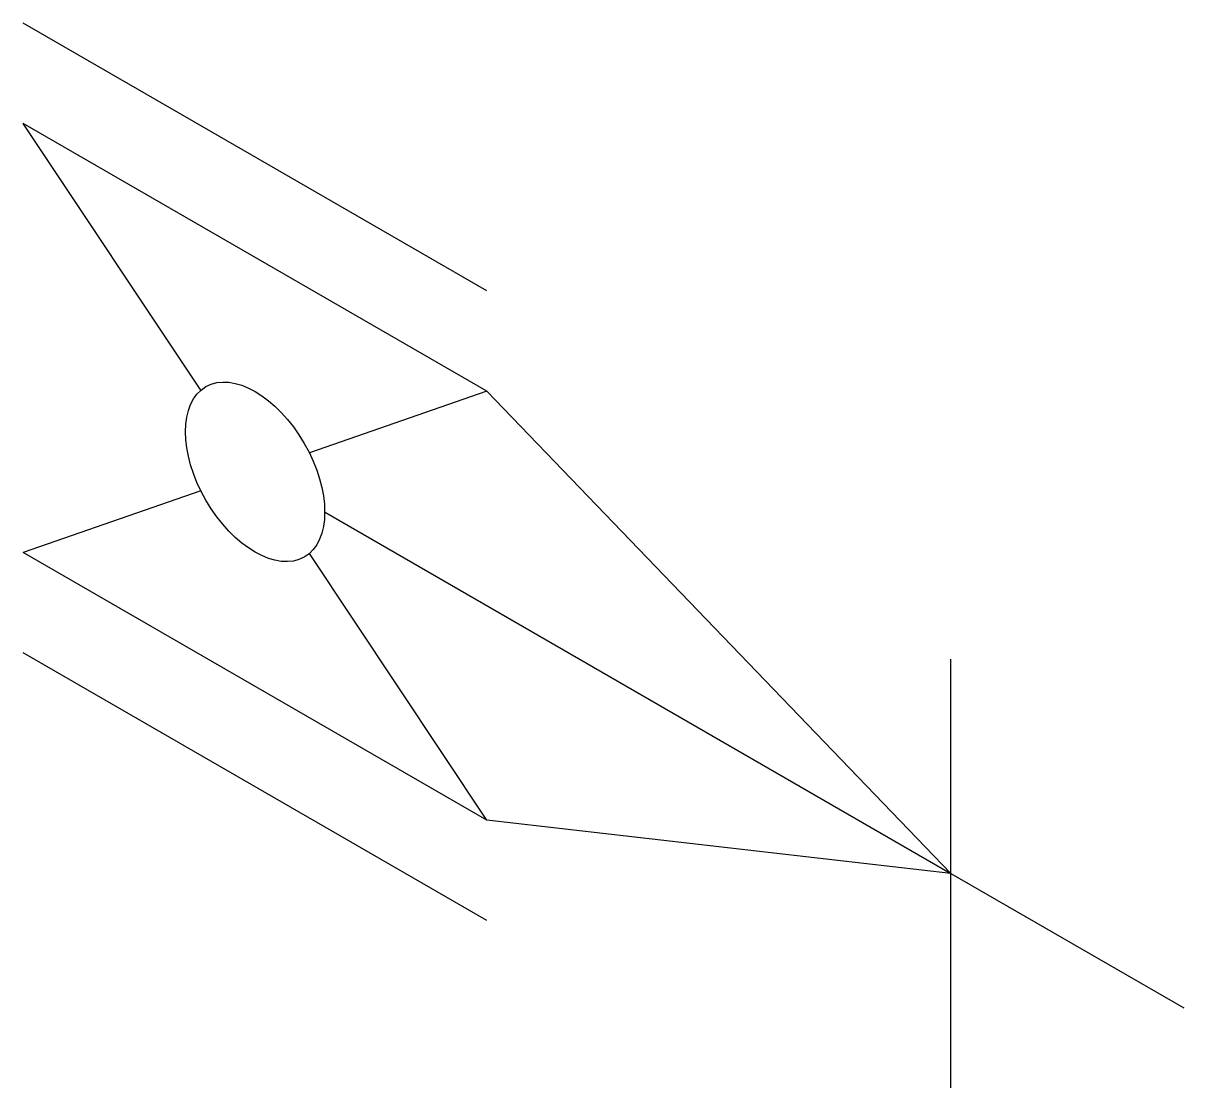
# Model space of a CAD drawing. Header units: millimetres. Extents: x -9987.437 to -9986.57, y -51.215 to -50.419.
import ezdxf

# ---------------------------------------------------------------- set-up
doc = ezdxf.new("R2010")
doc.units = ezdxf.units.MM
doc.layers.add('Tub_iso_válvulas', color=2, linetype='Continuous')

msp = doc.modelspace()

# ---------------------------------------------------------------- linework, layer by layer
at = {"layer": 'Tub_iso_válvulas'}
for p, q in [((-9987.09039, -50.61949), (-9987.4368, -50.41949)), ((-9987.09039, -50.69449), (-9987.4368, -50.49449)), ((-9987.30416, -50.69374), (-9987.4368, -50.49449)), ((-9987.09039, -50.69449), (-9987.22304, -50.74057)), ((-9987.30416, -50.76875), (-9987.4368, -50.81482)), ((-9987.09039, -51.01482), (-9987.4368, -50.81482)), ((-9987.09039, -51.01482), (-9987.22304, -50.81558)), ((-9987.09039, -51.08982), (-9987.4368, -50.88982))]:
    msp.add_line(p, q, dxfattribs=at)
at = {"layer": 'Tub_iso_válvulas', "color": 1}
for p, q in [((-9986.74398, -51.05466), (-9987.09039, -50.69449)), ((-9987.21164, -50.78466), (-9986.74398, -51.05466)), ((-9986.74398, -51.21482), (-9986.74398, -50.89449)), ((-9986.74398, -51.05466), (-9987.09039, -51.01482)), ((-9986.74398, -51.05466), (-9986.56992, -51.15516))]:
    msp.add_line(p, q, dxfattribs=at)
at = {"layer": 'Tub_iso_válvulas'}
msp.add_ellipse((-9987.2636, -50.75466), major_axis=(0.03674, -0.06364), ratio=0.57735, dxfattribs=at)

doc.saveas('drawing.dxf')
